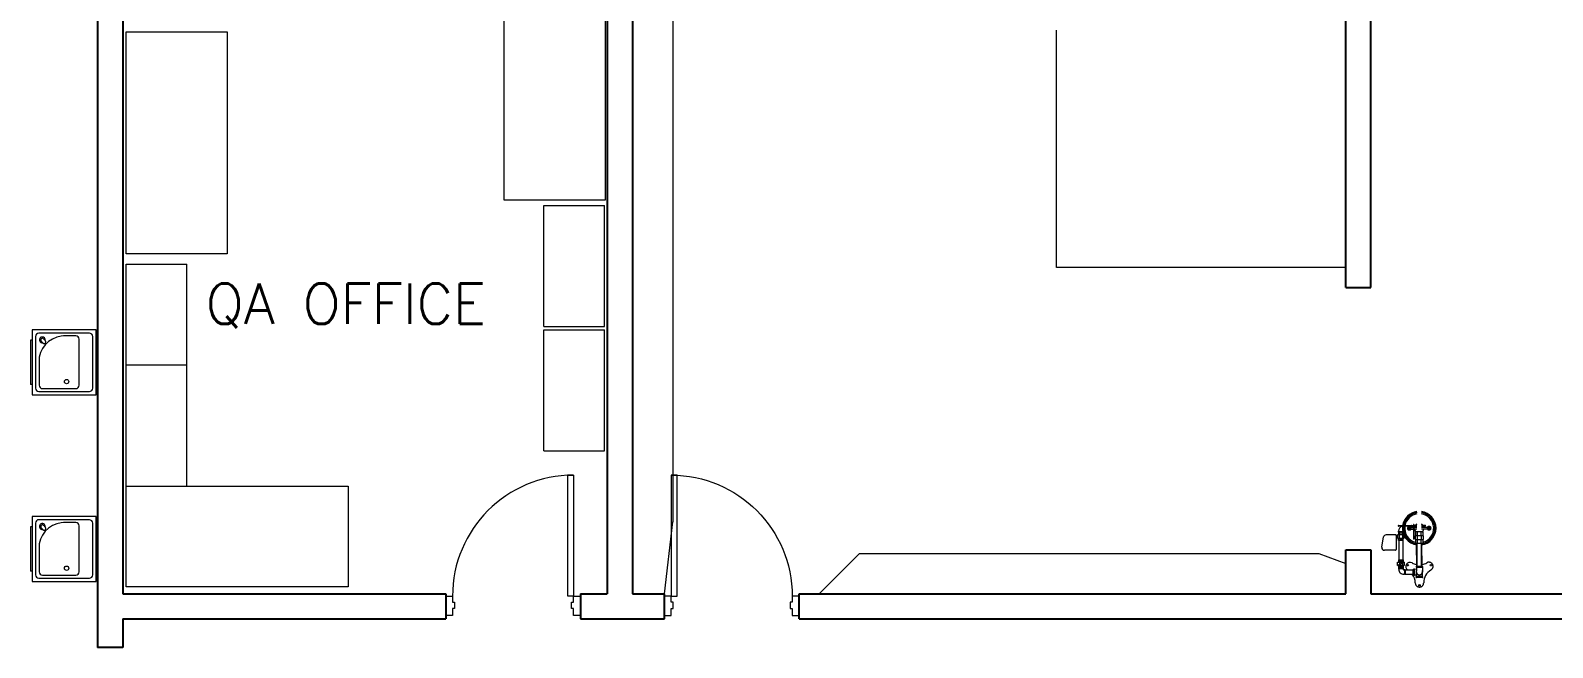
# Model space of a CAD drawing. Header units: inches. Extents: x -578 to 4567, y -980 to 6106.
# Drawn here: x 1055.5 to 1508, y 2561.5 to 2744.9 of the extents above; entities that cross this region are included whole.
import ezdxf
from ezdxf.enums import TextEntityAlignment as Align

# ---------------------------------------------------------------- set-up
doc = ezdxf.new("R2010")
doc.units = ezdxf.units.IN
doc.header["$LTSCALE"] = 25.4
doc.header["$MEASUREMENT"] = 0
doc.layers.get('0').update_dxf_attribs({"linetype": 'CONTINUOUS', "lineweight": 20})
for name, color, linetype, lineweight in [('A-CURB', 13, 'CONTINUOUS', 20), ('A-DOOR', 1, 'CONTINUOUS', 20), ('A-EQ', 111, 'CONTINUOUS', 20), ('A-SANR-FIXT', 4, 'CONTINUOUS', 15)]:
    doc.layers.add(name, color=color, linetype=linetype, lineweight=lineweight)
doc.layers.add('A-ROOMNAME', color=6, linetype='CONTINUOUS')
doc.layers.add('A-WALL-CMU', color=30, linetype='CONTINUOUS')
doc.styles.add('SIMPLEX', font='simplex')

# ---------------------------------------------------------------- blocks, each defined once
blk = doc.blocks.new('DOOR')
at = {"color": 0}
for p, q in [((-1.75, 0), (-1.75, 36)), ((-1.75, 36), (0, 36)), ((0, 36), (0, 0)), ((-38, -5.75), (-38, 0)), ((-38, 0), (-36, 0)), ((-36, 0), (-36, -1.75)), ((0, 0), (-1.75, 0)), ((0, -1.75), (0, 0)), ((0, 0), (2, 0)), ((2, 0), (2, -5.75)), ((-36, -1.75), (-35.375, -1.75)), ((-36, -3.625), (-36, -5.75)), ((-35.375, -3.625), (-36, -3.625)), ((-35.375, -1.75), (-35.375, -3.625)), ((-0.625, -1.75), (0, -1.75)), ((-0.625, -3.625), (-0.625, -1.75)), ((0, -3.625), (-0.625, -3.625)), ((0, -5.75), (0, -3.625)), ((-36, -5.75), (-38, -5.75)), ((2, -5.75), (0, -5.75))]:
    blk.add_line(p, q, dxfattribs=at)
at = {"color": 0, "lineweight": 15}
blk.add_arc((0, 0), 36, 90, 180, dxfattribs=at)
blk = doc.blocks.new('HCEWC')
at = {"color": 0}
for p, q in [((0, 9.67), (0, -9.67)), ((19.01, 9.67), (0, 9.67)), ((19.01, -9.67), (19.01, 9.67)), ((1, 7.67), (1, -7.67)), ((17.01, 8.67), (2, 8.67)), ((5.03, 6.83), (5.03, -6.83)), ((15.92, 7.83), (6.03, 7.83)), ((16.92, -1.5), (16.92, 6.83)), ((18.01, -7.67), (18.01, 7.67)), ((19.01, 6.61), (19.51, 6.61)), ((19.51, -6.61), (19.51, 6.61)), ((2, -8.67), (17.01, -8.67)), ((6.03, -7.83), (9.68, -7.83)), ((15.04, -5.71), (15.04, -5.71)), ((15.64, -7.01), (15.04, -6.41)), ((16.35, -6.3), (15.75, -5.71)), ((19.01, -6.61), (19.51, -6.61)), ((0, -9.67), (19.01, -9.67))]:
    blk.add_line(p, q, dxfattribs=at)
blk.add_circle((8.76, 5.74), 0.657, dxfattribs=at)
for centre, radius, start, end in [((2, 7.67), 1, 90, 180), ((6.03, 6.83), 1, 90, 180), ((15.92, 6.83), 1, 0, 90), ((17.01, 7.67), 1, 0, 90), ((9.3, -0.08), 7.75, 267.1986, 349.4581), ((2, -7.67), 1, 180, 270), ((6.03, -6.83), 1, 180, 270), ((15.4, -6.06), 0.5, 135, 225), ((15.4, -6.06), 0.5, 45, 135), ((15.99, -6.66), 0.863, 170.427, 99.573), ((15.98, -6.64), 0.5, 226.8137, 49.9462), ((17.01, -7.67), 1, 270, 0)]:
    blk.add_arc(centre, radius, start, end, dxfattribs=at)

msp = doc.modelspace()

# ---------------------------------------------------------------- linework, layer by layer
at = {"layer": 'A-CURB'}
for p, q in [((1246.5, 3137.5), (1246.5, 2598.88528)), ((1360.5, 2674.5), (1360.5, 2745)), ((1446.5, 2674.5), (1360.5, 2674.5)), ((1244, 2577.5), (1246.5, 2598.88528)), ((1290, 2577.5), (1302, 2589.5)), ((1302, 2589.5), (1438.5, 2589.5)), ((1438.5, 2589.5), (1446.5, 2586.5))]:
    msp.add_line(p, q, dxfattribs=at)
at = {"layer": 'A-EQ'}
for p, q in [((1208.193045, 2656.913145), (1208.193045, 2692.913145)), ((1208.193045, 2692.913145), (1226.193045, 2692.913145)), ((1226.193045, 2656.913145), (1226.193045, 2692.913145)), ((1084, 2675.5), (1102, 2675.5)), ((1084, 2645.5), (1084, 2675.5)), ((1102, 2645.5), (1102, 2675.5)), ((1208.193045, 2656.913145), (1226.193045, 2656.913145)), ((1208.193045, 2619.937818), (1208.193045, 2655.937818)), ((1208.193045, 2655.937818), (1226.193045, 2655.937818)), ((1226.193045, 2619.937818), (1226.193045, 2655.937818)), ((1084, 2645.5), (1102, 2645.5)), ((1084, 2609.5), (1084, 2645.5)), ((1102, 2609.5), (1102, 2645.5)), ((1208.193045, 2619.937818), (1226.193045, 2619.937818))]:
    msp.add_line(p, q, dxfattribs=at)
for points in [[(1226.329279, 2760.5), (1226.329279, 2694.5), (1196.329279, 2694.5), (1196.329279, 2760.5)], [(1114.031351, 2744.5), (1114.031351, 2678.5), (1084.031351, 2678.5), (1084.031351, 2744.5)], [(1084, 2609.5), (1150, 2609.5), (1150, 2579.5), (1084, 2579.5)]]:
    msp.add_lwpolyline(points, close=True, dxfattribs=at)
at = {"layer": 'A-SANR-FIXT'}
for points in [[(1462.247488, 2597.807918, 0), (1466.622877, 2597.829036, 0)], [(1466.171321, 2597.554613, 0), (1462.248802, 2597.535682, 0)], [(1465.333874, 2597.45575, 0), (1465.527565, 2597.456685, 0)], [(1466.625908, 2597.201033, 0), (1465.929968, 2597.197674, 0)], [(1466.034665, 2597.690195, 0), (1466.034667, 2597.689955, 0)], [(1466.170007, 2597.82685, 0), (1466.622877, 2597.829036, 0)], [(1466.171321, 2597.554613, 0), (1466.624191, 2597.556799, 0)], [(1466.624191, 2597.556799, 0), (1466.307325, 2597.55527, 0)], [(1466.741487, 2598.117272, 0), (1466.621489, 2598.116693, 0)], [(1466.621489, 2598.116693, 0), (1466.642682, 2593.725611, 0)], [(1466.741487, 2598.117272, 0), (1466.762681, 2593.72619, 0)], [(1466.742876, 2597.829615, 0), (1467.698615, 2597.834228, 0)], [(1466.742876, 2597.829615, 0), (1466.923494, 2597.830487, 0)], [(1467.699929, 2597.561991, 0), (1466.74419, 2597.557378, 0)], [(1466.74419, 2597.557378, 0), (1466.924808, 2597.55825, 0)], [(1467.701646, 2597.206225, 0), (1466.745907, 2597.201613, 0)], [(1467.060148, 2597.695145, 0), (1467.06015, 2597.694905, 0)], [(1469.013599, 2597.840575, 0), (1470.117726, 2597.845904, 0)], [(1470.11904, 2597.573667, 0), (1469.014913, 2597.568338, 0)], [(1470.79103, 2597.221136, 0), (1469.01663, 2597.212572, 0)], [(1470.254381, 2597.710562, 0), (1470.254382, 2597.710322, 0)], [(1471.183933, 2597.486636, 0), (1471.39636, 2597.487661, 0)], [(1457.26873, 2591.302113, 0), (1457.79394, 2594.367686, 0)], [(1461.302518, 2595.004412, 0), (1458.52955, 2594.991028, 0)], [(1461.887716, 2594.838376, 0), (1461.490351, 2594.836459, 0)], [(1461.491423, 2594.817321, 0), (1461.511631, 2590.630373, 0)], [(1461.890431, 2594.275806, 0), (1461.494046, 2594.273893, 0)], [(1463.734581, 2595.061446, 0), (1461.886682, 2595.052527, 0), (1461.89186, 2593.979853, 0), (1463.883447, 2593.989466, 0), (1463.879823, 2594.740201, 0)], [(1462.17471, 2595.797464, 0), (1462.174276, 2595.887493, 0)], [(1462.215832, 2595.931914, 0), (1462.321411, 2595.932423, 0)], [(1462.216693, 2595.753436, 0), (1462.322272, 2595.753945, 0)], [(1462.216693, 2595.753436, 0), (1462.322272, 2595.753945, 0)], [(1462.219295, 2595.93139, 0), (1462.218348, 2596.127458, 0)], [(1462.218553, 2595.753445, 0), (1462.324132, 2595.753954, 0)], [(1463.506276, 2595.76026, 0), (1462.22936, 2595.754097, 0), (1462.232738, 2595.054197, 0), (1463.532203, 2595.060469, 0), (1463.529258, 2595.67076, 0)], [(1462.281013, 2593.281818, 0), (1462.308361, 2587.615693, 0)], [(1463.498516, 2593.284158, 0), (1462.28103, 2593.278282, 0)], [(1463.432987, 2595.759856, 0), (1462.30572, 2595.754416, 0)], [(1463.423781, 2595.937204, 0), (1462.313224, 2595.931844, 0)], [(1463.424637, 2595.759816, 0), (1462.31408, 2595.754456, 0)], [(1463.424637, 2595.759816, 0), (1462.31408, 2595.754456, 0)], [(1462.417686, 2595.05509, 0), (1462.422864, 2593.982416, 0)], [(1462.551757, 2595.755653, 0), (1462.555135, 2595.055753, 0)], [(1462.560312, 2593.98308, 0), (1462.56369, 2593.283183, 0)], [(1463.202099, 2595.758792, 0), (1463.205477, 2595.058892, 0)], [(1463.210654, 2593.986219, 0), (1463.214032, 2593.286322, 0)], [(1463.346265, 2595.059572, 0), (1463.351443, 2593.986898, 0)], [(1463.46591, 2595.937407, 0), (1463.421911, 2595.937195, 0)], [(1463.506286, 2595.76021, 0), (1463.422767, 2595.759807, 0)], [(1463.498499, 2593.287695, 0), (1463.525846, 2587.62157, 0)], [(1465.341574, 2596.441906, 0), (1465.543687, 2596.442881, 0)], [(1465.927266, 2596.697656, 0), (1466.628321, 2596.701039, 0)], [(1466.606162, 2596.700932, 0), (1466.268334, 2596.699302, 0)], [(1466.762681, 2593.72619, 0), (1466.642682, 2593.725611, 0)], [(1467.704059, 2596.706231, 0), (1466.74832, 2596.701618, 0)], [(1467.140028, 2594.276797, 0), (1466.760032, 2594.274963, 0)], [(1467.141234, 2594.0268, 0), (1466.761239, 2594.024966, 0)], [(1469.592228, 2594.717771, 0), (1467.137956, 2594.705926, 0)], [(1467.137956, 2594.705926, 0), (1467.143305, 2593.59767, 0)], [(1467.143305, 2593.59767, 0), (1469.597577, 2593.609515, 0)], [(1469.457029, 2595.858902, 0), (1467.288574, 2595.848436, 0)], [(1467.288574, 2595.848436, 0), (1467.294085, 2594.706679, 0)], [(1467.299434, 2593.598423, 0), (1467.304944, 2592.456665, 0)], [(1467.782119, 2594.709035, 0), (1467.787468, 2593.600779, 0)], [(1467.831788, 2594.709274, 0), (1467.826278, 2595.851031, 0)], [(1467.842648, 2592.459261, 0), (1467.837137, 2593.601018, 0)], [(1468.924836, 2594.71455, 0), (1468.919325, 2595.856307, 0)], [(1468.935695, 2592.464536, 0), (1468.930185, 2593.606294, 0)], [(1468.974505, 2594.71479, 0), (1468.979854, 2593.606534, 0)], [(1470.798553, 2596.721167, 0), (1469.019043, 2596.712578, 0)], [(1469.457029, 2595.858902, 0), (1469.462539, 2594.717145, 0)], [(1469.467888, 2593.608889, 0), (1469.473399, 2592.467131, 0)], [(1469.597577, 2593.609515, 0), (1469.592228, 2594.717771, 0)], [(1471.182317, 2596.466456, 0), (1471.315155, 2596.467097, 0)], [(1461.324541, 2590.441468, 0), (1458.011579, 2590.425478, 0)], [(1469.473399, 2592.467131, 0), (1467.304944, 2592.456665, 0)], [(1467.630271, 2585.649756, 0), (1467.599537, 2592.017622, 0)], [(1467.757355, 2585.66377, 0), (1467.724502, 2592.470641, 0)], [(1469.072339, 2585.670117, 0), (1469.039486, 2592.476987, 0)], [(1469.199553, 2585.65733, 0), (1469.168818, 2592.025196, 0)], [(1462.246753, 2585.099767, 0), (1462.247095, 2585.028868, 0)], [(1462.291691, 2584.78108, 0), (1462.292205, 2584.985385, 0)], [(1462.291771, 2585.143685, 0), (1462.39389, 2585.144177, 0)], [(1462.292535, 2584.985386, 0), (1462.394654, 2584.985879, 0)], [(1462.38367, 2585.144128, 0), (1463.510937, 2585.149569, 0)], [(1462.384434, 2584.98583, 0), (1463.511701, 2584.991271, 0)], [(1462.471317, 2586.916572, 0), (1462.476494, 2585.843884, 0)], [(1462.605377, 2587.617127, 0), (1462.608755, 2586.917235, 0)], [(1462.613932, 2585.844548, 0), (1462.61731, 2585.144656, 0)], [(1463.25572, 2587.620266, 0), (1463.259098, 2586.920374, 0)], [(1463.264275, 2585.847687, 0), (1463.267653, 2585.147795, 0)], [(1463.399896, 2586.921054, 0), (1463.405073, 2585.848366, 0)], [(1463.598104, 2585.15049, 0), (1463.492525, 2585.14998, 0)], [(1463.598872, 2584.991191, 0), (1463.493294, 2584.990682, 0)], [(1463.59541, 2584.991675, 0), (1463.596449, 2584.776477, 0)], [(1463.640086, 2585.106492, 0), (1463.640429, 2585.035593, 0)], [(1463.972971, 2584.598692, 0), (1463.776903, 2584.597746, 0)], [(1463.972971, 2584.598692, 0), (1463.973464, 2584.496594, 0)], [(1463.973455, 2584.498494, 0), (1463.978815, 2583.387907, 0)], [(1464.106461, 2584.644637, 0), (1464.016432, 2584.644203, 0)], [(1464.150359, 2584.599549, 0), (1464.150852, 2584.49745, 0)], [(1464.150572, 2584.555449, 0), (1466.465805, 2584.566623, 0)], [(1464.150803, 2584.50765, 0), (1464.156243, 2583.380463, 0)], [(1464.150843, 2584.49935, 0), (1464.156203, 2583.388763, 0)], [(1464.150843, 2584.49935, 0), (1464.156203, 2583.388763, 0)], [(1466.464932, 2584.747421, 0), (1466.742519, 2584.748761, 0)], [(1466.465805, 2584.566623, 0), (1466.464932, 2584.747421, 0)], [(1466.465805, 2584.566623, 0), (1466.471681, 2583.349138, 0)], [(1466.750059, 2583.186579, 0), (1466.74191, 2584.87496, 0)], [(1466.802406, 2584.938152, 0), (1466.927734, 2584.938757, 0)], [(1466.99693, 2583.199371, 0), (1466.988837, 2584.876151, 0)], [(1466.989743, 2584.845955, 0), (1467.551076, 2584.848665, 0)], [(1467.442167, 2585.588048, 0), (1467.442771, 2585.462749, 0)], [(1467.442167, 2585.588048, 0), (1467.442771, 2585.462749, 0)], [(1467.553214, 2584.40577, 0), (1467.517484, 2584.324048, 0), (1467.489413, 2584.239389, 0), (1467.469239, 2584.152509, 0), (1467.457132, 2584.064143, 0), (1467.453194, 2583.975038, 0), (1467.457459, 2583.885949, 0), (1467.469891, 2583.797628, 0), (1467.490384, 2583.710823, 0), (1467.518766, 2583.626267, 0), (1467.554796, 2583.544677, 0), (1467.598169, 2583.466742, 0), (1467.648519, 2583.393121, 0), (1467.70542, 2583.324437, 0), (1467.76839, 2583.261272, 0), (1467.836897, 2583.204158, 0), (1467.910361, 2583.15358, 0), (1467.988161, 2583.109965, 0), (1468.069639, 2583.073682, 0), (1468.154106, 2583.045038, 0), (1468.240847, 2583.024276, 0), (1468.329129, 2583.01157, 0), (1468.418205, 2583.007028, 0), (1468.507324, 2583.010689, 0), (1468.59573, 2583.022521, 0), (1468.682675, 2583.042425, 0), (1468.767423, 2583.070233, 0), (1468.849259, 2583.105709, 0), (1468.927489, 2583.148553, 0), (1469.001452, 2583.198404, 0), (1469.070523, 2583.254838, 0), (1469.134116, 2583.31738, 0), (1469.191695, 2583.3855, 0), (1469.242772, 2583.458621, 0), (1469.286916, 2583.536125, 0), (1469.323752, 2583.617358, 0), (1469.35297, 2583.701631, 0), (1469.374321, 2583.788232, 0), (1469.387627, 2583.876428, 0), (1469.392773, 2583.965473, 0), (1469.389717, 2584.054615, 0), (1469.378484, 2584.143099, 0), (1469.359169, 2584.230177, 0), (1469.331936, 2584.315112, 0), (1469.297016, 2584.397186, 0)], [(1467.504832, 2585.649151, 0), (1467.646991, 2585.649837, 0)], [(1467.504832, 2585.649151, 0), (1467.646991, 2585.649837, 0)], [(1467.506024, 2585.402254, 0), (1467.648182, 2585.40294, 0)], [(1467.506024, 2585.402254, 0), (1467.648182, 2585.40294, 0)], [(1467.546964, 2583.979035, 0), (1467.553214, 2584.40577, 0)], [(1467.546964, 2583.979035, 0), (1467.551003, 2583.892756, 0), (1467.56352, 2583.807294, 0), (1467.584391, 2583.72348, 0), (1467.613414, 2583.642129, 0), (1467.650308, 2583.564031, 0), (1467.694712, 2583.489945, 0), (1467.746196, 2583.420593, 0), (1467.804259, 2583.356647, 0), (1467.868337, 2583.29873, 0), (1467.937807, 2583.247404, 0), (1468.011994, 2583.203169, 0), (1468.090176, 2583.166454, 0), (1468.171593, 2583.137617, 0), (1468.255454, 2583.116937, 0), (1468.340945, 2583.104616, 0), (1468.427233, 2583.100773, 0), (1468.51348, 2583.105448, 0), (1468.598848, 2583.118594, 0), (1468.682506, 2583.140082, 0), (1468.763642, 2583.169703, 0), (1468.841467, 2583.207171, 0), (1468.915223, 2583.25212, 0), (1468.984195, 2583.304114, 0), (1469.047712, 2583.362647, 0), (1469.105156, 2583.42715, 0), (1469.155969, 2583.496996, 0), (1469.199657, 2583.571507, 0), (1469.235795, 2583.649957, 0), (1469.264033, 2583.731585, 0), (1469.284094, 2583.815597, 0), (1469.295786, 2583.901176, 0), (1469.298993, 2583.987491, 0)], [(1467.548404, 2585.402458, 0), (1467.553214, 2584.40577, 0)], [(1467.548404, 2585.402458, 0), (1467.553214, 2584.40577, 0)], [(1467.632771, 2585.649768, 0), (1469.321141, 2585.657917, 0)], [(1467.632771, 2585.649768, 0), (1469.321141, 2585.657917, 0)], [(1467.644401, 2585.649824, 0), (1467.828339, 2585.650712, 0)], [(1467.644401, 2585.649824, 0), (1467.828339, 2585.650712, 0)], [(1467.644401, 2585.649824, 0), (1467.828339, 2585.650712, 0)], [(1467.644401, 2585.649824, 0), (1467.828339, 2585.650712, 0)], [(1467.645592, 2585.402927, 0), (1469.322333, 2585.41102, 0)], [(1467.645592, 2585.402927, 0), (1469.322333, 2585.41102, 0)], [(1469.292127, 2585.410074, 0), (1469.297016, 2584.397186, 0)], [(1469.292127, 2585.410074, 0), (1469.297016, 2584.397186, 0)], [(1469.297016, 2584.397186, 0), (1469.298993, 2583.987491, 0)], [(1469.384394, 2585.597422, 0), (1469.384999, 2585.472123, 0)], [(1469.384394, 2585.597422, 0), (1469.384999, 2585.472123, 0)], [(1471.859467, 2584.535655, 0), (1471.962298, 2584.602601, 0), (1472.058071, 2584.679306, 0), (1472.145861, 2584.765031, 0), (1472.224823, 2584.858951, 0), (1472.294197, 2584.96016, 0), (1472.353314, 2585.067683, 0), (1472.401603, 2585.180483, 0), (1472.438601, 2585.297475, 0), (1472.46395, 2585.417531, 0), (1472.477407, 2585.539494, 0), (1472.478841, 2585.662188, 0), (1472.468238, 2585.784432, 0), (1472.445701, 2585.905047, 0), (1472.411448, 2586.022872, 0), (1472.365807, 2586.136771, 0), (1472.309219, 2586.245646, 0), (1472.242226, 2586.348445, 0), (1472.165477, 2586.44418, 0), (1472.079712, 2586.53193, 0), (1471.985756, 2586.610848, 0), (1471.884516, 2586.680174, 0), (1471.776966, 2586.73924, 0), (1471.664143, 2586.787477, 0), (1471.547135, 2586.82442, 0), (1471.427068, 2586.849713, 0), (1471.305101, 2586.863112, 0), (1471.182406, 2586.864489, 0), (1471.060169, 2586.853829, 0), (1470.939565, 2586.831237, 0), (1470.821757, 2586.796928, 0), (1470.707881, 2586.751235, 0), (1470.599033, 2586.694597, 0)], [(1463.979268, 2583.294008, 0), (1463.7832, 2583.293061, 0)], [(1463.978735, 2583.290505, 0), (1463.978225, 2583.396104, 0)], [(1464.113195, 2583.249453, 0), (1464.023166, 2583.249019, 0)], [(1464.157204, 2583.293266, 0), (1464.156694, 2583.398865, 0)], [(1464.157213, 2583.291366, 0), (1464.156703, 2583.396965, 0)], [(1464.157213, 2583.291366, 0), (1464.156703, 2583.396965, 0)], [(1464.156988, 2583.337966, 0), (1466.471681, 2583.349138, 0)], [(1466.471681, 2583.349138, 0), (1466.472554, 2583.16834, 0)], [(1466.472554, 2583.16834, 0), (1466.750141, 2583.16968, 0)], [(1466.750676, 2583.058681, 0), (1466.74999, 2583.200779, 0)], [(1466.81178, 2582.995975, 0), (1466.937108, 2582.99658, 0)], [(1466.997603, 2583.059873, 0), (1466.996918, 2583.201971, 0)], [(1466.997399, 2583.102172, 0), (1467.551183, 2583.104845, 0)], [(1467.188702, 2580.721368, 0), (1467.195265, 2580.598842, 0), (1467.213809, 2580.477551, 0), (1467.244156, 2580.358662, 0), (1467.286013, 2580.243321, 0), (1467.338977, 2580.13264, 0), (1467.402537, 2580.027685, 0), (1467.476081, 2579.929467, 0), (1467.5589, 2579.838932, 0), (1467.650197, 2579.756954, 0), (1467.749091, 2579.684322, 0), (1467.85463, 2579.621736, 0), (1467.965797, 2579.569799, 0), (1468.08152, 2579.529011, 0), (1468.200684, 2579.499765, 0), (1468.322142, 2579.482344, 0), (1468.444723, 2579.476915, 0), (1468.567246, 2579.483527, 0), (1468.68853, 2579.50212, 0), (1468.807406, 2579.532514, 0), (1468.922731, 2579.574417, 0), (1469.033391, 2579.627425, 0), (1469.138321, 2579.691027, 0), (1469.236509, 2579.76461, 0), (1469.32701, 2579.847466, 0), (1469.408952, 2579.938795, 0), (1469.481545, 2580.037719, 0), (1469.544089, 2580.143283, 0), (1469.595981, 2580.25447, 0), (1469.636723, 2580.37021, 0), (1469.665921, 2580.489386, 0), (1469.683293, 2580.610851, 0), (1469.688673, 2580.733434, 0)], [(1467.461625, 2582.356204, 0), (1467.46102, 2582.481502, 0)], [(1469.200427, 2582.550698, 0), (1467.523686, 2582.542606, 0)], [(1469.213248, 2582.303857, 0), (1467.524878, 2582.295709, 0)], [(1467.553892, 2582.543551, 0), (1467.549003, 2583.55644, 0)], [(1469.339985, 2582.551372, 0), (1469.197827, 2582.550686, 0)], [(1469.341177, 2582.304475, 0), (1469.199018, 2582.303789, 0)], [(1469.297615, 2582.551167, 0), (1469.292805, 2583.547856, 0)], [(1469.403852, 2582.365578, 0), (1469.403248, 2582.490877, 0)]]:
    msp.add_polyline3d(points, dxfattribs=at)
for points in [[(1463.537381, 2593.987795, 0), (1462.241294, 2593.281627, 0), (1462.237916, 2593.981524, 0)], [(1463.537381, 2593.987795, 0), (1463.540759, 2593.287899, 0), (1462.241294, 2593.281627, 0)], [(1463.93189, 2586.923621, 0), (1461.94548, 2585.841321, 0), (1461.940303, 2586.914009, 0)], [(1463.93189, 2586.923621, 0), (1463.937067, 2585.850934, 0), (1461.94548, 2585.841321, 0)], [(1463.582456, 2587.621843, 0), (1462.286359, 2586.915679, 0), (1462.282981, 2587.615571, 0)], [(1463.582456, 2587.621843, 0), (1463.585834, 2586.921951, 0), (1462.286359, 2586.915679, 0)], [(1463.591011, 2585.849263, 0), (1462.294914, 2585.1431, 0), (1462.291536, 2585.842992, 0)], [(1463.591011, 2585.849263, 0), (1463.594389, 2585.149372, 0), (1462.294914, 2585.1431, 0)]]:
    msp.add_polyline3d(points, close=True, dxfattribs=at)
for centre, radius in [((1464.066849, 2598.087693), 0.023), ((1464.505678, 2599.160823), 0.023), ((1465.206234, 2600.083215), 0.023), ((1466.118124, 2600.847875), 0.023), ((1467.190662, 2601.241806), 0.023), ((1469.488636, 2601.252897), 0.023), ((1470.560766, 2600.814067), 0.023), ((1471.484158, 2600.113515), 0.023), ((1472.193585, 2599.197928), 0.023), ((1472.642749, 2598.129084), 0.023), ((1463.921396, 2596.937977), 0.023), ((1464.07794, 2595.789719), 0.023), ((1464.527107, 2594.720878), 0.023), ((1465.236534, 2593.805291), 0.023), ((1466.159926, 2593.104737), 0.023), ((1467.232054, 2592.665906), 0.023), ((1469.530027, 2592.676997), 0.023), ((1470.597871, 2593.126156), 0.023), ((1471.514458, 2593.835591), 0.023), ((1472.215014, 2594.757983), 0.023), ((1472.65384, 2595.831111), 0.023), ((1472.799293, 2596.980826), 0.023), ((1464.949293, 2585.96012), 0.21875), ((1471.877411, 2585.993559), 0.21875), ((1468.44231, 2579.976909), 0.21875)]:
    msp.add_circle(centre, radius, dxfattribs=at)
for centre, radius, start, end in [((1468.360342, 2596.959411), 4.999989, 97.83279677, 170.16292918), ((1468.360341, 2596.959409), 4.843993, 98.07762181, 169.83360769), ((1468.360345, 2596.959402), 4.999999, 277.8328125, 82.72025455), ((1468.360342, 2596.959402), 4.844001, 278.07767904, 82.47538801), ((1462.248144, 2597.67192), 0.136, 90.27649217, 180.27657488), ((1462.248146, 2597.67168), 0.136, 180.27649217, 270.27657488), ((1463.702678, 2596.134622), 1.484347, 108.72554118, 180.27652058), ((1468.360344, 2596.959403), 5.000001, 173.3178488, 262.72025654), ((1468.360349, 2596.959402), 4.844001, 173.0925606, 262.47536609), ((1468.360344, 2596.959406), 4.687496, 172.85142603, 262.21325471), ((1468.360346, 2596.95941), 4.687494, 98.33983913, 169.48085301), ((1468.36035, 2596.959411), 4.312502, 172.20171558, 255.81274544), ((1468.360352, 2596.959408), 4.312502, 99.04636556, 168.52926922), ((1465.36518, 2596.957432), 0.508203, 136.35854442, 158.53194027), ((1465.353255, 2596.968797), 0.491729, 113.5516154, 136.35784012), ((1465.653229, 2596.951436), 0.571438, 160.0633041, 180.27649891), ((1465.594993, 2596.972558), 0.509489, 138.64281788, 160.06316433), ((1465.345541, 2596.986519), 0.472392, 90.2786442, 113.55343303), ((1465.557738, 2597.005356), 0.459854, 115.26177157, 138.64316373), ((1465.345498, 2596.98652), 0.472391, 83.69835679, 90.27339739), ((1465.533689, 2597.05631), 0.40351, 90.27606135, 115.26115748), ((1465.533695, 2597.05631), 0.40351, 65.29191667, 90.2770128), ((1465.51014, 2597.005126), 0.459855, 41.90994005, 65.29133221), ((1465.473205, 2596.97197), 0.509489, 20.48990272, 41.91024917), ((1465.415174, 2596.950289), 0.571438, 0.27628688, 20.48948169), ((1466.170664, 2597.690852), 0.136, 90.27649217, 180.27657488), ((1466.170665, 2597.690612), 0.136, 180.27649217, 270.27657488), ((1466.92415, 2597.694489), 0.136, 0.27649217, 90.27657488), ((1466.924151, 2597.694248), 0.136, 270.27649217, 0.27657488), ((1468.360375, 2596.959413), 1.406023, 154.75618801, 170.03496869), ((1468.360366, 2596.959422), 1.406011, 154.75637048, 166.83757959), ((1468.360334, 2596.959412), 1.405985, 118.15750124, 141.63301332), ((1468.360347, 2596.959407), 4.687496, 278.3397918, 82.21327525), ((1468.360343, 2596.959405), 4.312504, 284.93573535, 81.50678799), ((1468.36036, 2596.959388), 1.406004, 38.92069241, 62.3962045), ((1468.36036, 2596.959388), 1.406004, 38.92069241, 62.3962045), ((1468.360324, 2596.959413), 1.406023, 10.51809836, 25.79687904), ((1468.360324, 2596.959413), 1.406023, 10.51809836, 25.79687904), ((1470.118383, 2597.709905), 0.136, 0.27649217, 90.27657488), ((1470.118384, 2597.709665), 0.136, 270.27649217, 0.27657488), ((1471.30905, 2596.978753), 0.572214, 160.07802892, 180.27848931), ((1471.250413, 2596.999952), 0.509863, 138.6588938, 160.07246954), ((1471.212949, 2597.032947), 0.459949, 115.2770616, 138.66298927), ((1471.188732, 2597.084217), 0.403247, 90.27612636, 115.27616878), ((1471.169716, 2597.047004), 0.105958, 90.27721889, 118.75358974), ((1471.169708, 2597.047024), 0.105938, 61.79677297, 90.27314382), ((1471.188738, 2597.084217), 0.403247, 65.27689827, 90.27694069), ((1471.379153, 2597.020217), 0.468808, 90.08545256, 94.78808847), ((1471.165012, 2597.03274), 0.459929, 41.88824132, 65.27416899), ((1471.379168, 2597.020185), 0.46884, 66.64601762, 90.08728584), ((1471.127869, 2596.999387), 0.509849, 20.47800264, 41.89157838), ((1471.369831, 2596.998645), 0.492316, 43.77392311, 66.6421642), ((1471.069439, 2596.977568), 0.572219, 0.2773883, 20.47784869), ((1471.355405, 2596.984764), 0.512336, 21.67693304, 43.77869365), ((1471.332746, 2596.975791), 0.536707, 0.08509804, 21.67366442), ((1458.53317, 2594.241037), 0.75, 90.27650451, 170.27807578), ((1461.303425, 2594.816414), 0.188, 0.27649217, 90.27657488), ((1462.219514, 2595.886132), 0.045259, 90.27779885, 178.27775469), ((1462.219933, 2595.799261), 0.045259, 182.27531236, 270.2752682), ((1462.219933, 2595.799261), 0.045259, 182.27531236, 270.2752682), ((1462.221793, 2595.79927), 0.045259, 182.27531236, 270.2752682), ((1465.383705, 2596.950132), 0.528116, 158.53057009, 180.27625076), ((1465.383731, 2596.950133), 0.528142, 180.27627385, 202.02195452), ((1465.365226, 2596.942655), 0.508181, 202.02271621, 224.19611206), ((1465.353437, 2596.93118), 0.491729, 224.19522693, 247.00145165), ((1465.653229, 2596.951436), 0.571438, 180.27656814, 200.48976295), ((1465.595199, 2596.929753), 0.509489, 200.48990272, 221.91024917), ((1465.34587, 2596.913379), 0.472387, 247.00257863, 270.27736746), ((1465.558263, 2596.896596), 0.459854, 221.90990332, 245.29129548), ((1465.345851, 2596.913381), 0.472389, 270.27964529, 273.89166164), ((1465.534706, 2596.845413), 0.40351, 245.29190957, 270.2770057), ((1465.659907, 2596.946616), 0.23463, 162.72334258, 180.27595056), ((1465.659907, 2596.94662), 0.23463, 180.27711649, 197.82972447), ((1465.612059, 2596.961497), 0.184521, 142.90932182, 162.72338372), ((1465.612205, 2596.931277), 0.184521, 197.82968333, 217.64374523), ((1465.581634, 2596.984503), 0.146378, 118.75325948, 142.91028343), ((1465.582004, 2596.90798), 0.146378, 217.64278362, 241.79980757), ((1465.562188, 2597.019948), 0.10595, 90.27830051, 118.75467135), ((1465.5629, 2596.872349), 0.10595, 241.7983957, 270.27476654), ((1465.534713, 2596.845413), 0.40351, 270.27605425, 295.26115038), ((1465.562182, 2597.019946), 0.105952, 61.79866612, 90.27503696), ((1465.562894, 2596.872351), 0.105952, 270.27803009, 298.75440093), ((1465.54308, 2596.984319), 0.146377, 37.6421755, 61.79919945), ((1465.543449, 2596.907791), 0.146377, 298.7538676, 322.91089155), ((1465.512878, 2596.961019), 0.184521, 17.82968333, 37.64374523), ((1465.513024, 2596.930799), 0.184521, 322.90932182, 342.72338372), ((1465.465176, 2596.945679), 0.23463, 0.27632563, 17.8289336), ((1465.465176, 2596.945677), 0.23463, 342.72413345, 0.27674142), ((1465.510665, 2596.896367), 0.459855, 295.26173484, 318.643127), ((1465.473411, 2596.929165), 0.509489, 318.64281788, 340.06316433), ((1465.415174, 2596.950284), 0.571438, 340.06358536, 0.27678017), ((1468.360344, 2596.959394), 1.405993, 190.51846949, 232.13347067), ((1468.360344, 2596.959394), 1.405993, 190.51846949, 232.13347067), ((1468.36035, 2596.959407), 1.406, 308.41910497, 350.03410616), ((1468.36035, 2596.959407), 1.406, 308.41910497, 350.03410616), ((1471.30905, 2596.978714), 0.572214, 180.27457774, 200.47503813), ((1471.250647, 2596.956945), 0.509886, 200.47904396, 221.8926197), ((1471.213453, 2596.92359), 0.459934, 221.89254213, 245.2784698), ((1471.189756, 2596.872093), 0.403247, 245.27689827, 270.27694069), ((1471.267432, 2596.973664), 0.234633, 162.71938829, 180.27199626), ((1471.267432, 2596.973701), 0.234633, 180.28107079, 197.83367876), ((1471.219587, 2596.988559), 0.184523, 142.90852111, 162.72258301), ((1471.219733, 2596.958345), 0.184523, 197.83048404, 217.64454594), ((1471.189161, 2597.011576), 0.146371, 118.75569204, 142.91271598), ((1471.189531, 2596.935035), 0.146371, 217.64035107, 241.79737501), ((1471.170428, 2596.899421), 0.105958, 241.79947731, 270.27584816), ((1471.170421, 2596.899401), 0.105938, 270.27992323, 298.75629408), ((1471.189762, 2596.872093), 0.403247, 270.27612636, 295.27616878), ((1471.150606, 2597.011367), 0.146389, 37.64643199, 61.80345594), ((1471.150975, 2596.934872), 0.146389, 298.74961111, 322.90663506), ((1471.120403, 2596.988109), 0.184509, 17.82247643, 37.63653833), ((1471.120549, 2596.957838), 0.184509, 322.91652872, 342.73059062), ((1471.072699, 2596.972724), 0.234633, 0.28107079, 17.83367876), ((1471.072699, 2596.972761), 0.234633, 342.71938829, 0.27199626), ((1471.379285, 2596.931584), 0.468895, 262.13782148, 270.08572954), ((1471.165564, 2596.923334), 0.459914, 295.27643366, 318.66236133), ((1471.379294, 2596.931536), 0.468847, 270.08468587, 293.52595409), ((1471.12805, 2596.956327), 0.509872, 318.66304215, 340.07661789), ((1471.369907, 2596.953033), 0.492304, 293.52902659, 316.39726769), ((1471.069439, 2596.977586), 0.572219, 340.07521836, 0.27567875), ((1471.355413, 2596.966876), 0.512346, 316.39402763, 338.49578824), ((1471.332769, 2596.975796), 0.536684, 338.4959507, 0.08454077), ((1472.423846, 2596.249582), 0.187472, 350.09879267, 0.28362656), ((1458.007957, 2591.175467), 0.749998, 170.2783462, 270.27671581), ((1461.323634, 2590.629466), 0.188, 270.27649217, 0.27657488), ((1462.292001, 2585.098417), 0.045269, 90.29090515, 178.29086099), ((1462.292328, 2585.030655), 0.045269, 182.26220606, 270.2621619), ((1463.776042, 2584.777399), 1.484355, 179.85792274, 270.27631822), ((1463.594853, 2585.104705), 0.045269, 2.26220606, 90.2621619), ((1463.59518, 2585.036943), 0.045269, 270.29090515, 358.29086099), ((1463.776042, 2584.777339), 0.179595, 180.27489703, 270.27497974), ((1464.018265, 2584.598945), 0.045295, 92.31958673, 180.31954257), ((1464.105065, 2584.599364), 0.045295, 0.23352448, 88.23348032), ((1465.600613, 2585.588223), 1.249977, 60.25133262, 235.42404811), ((1468.391473, 2590.471953), 4.374942, 240.25442404, 258.83929176), ((1466.804877, 2584.875233), 0.062967, 92.2491472, 180.24910304), ((1466.925871, 2584.875817), 0.062967, 0.30396401, 88.30391985), ((1467.505137, 2585.586153), 0.062999, 90.27666614, 178.27662198), ((1467.505137, 2585.586153), 0.062999, 90.27666614, 178.27662198), ((1467.50572, 2585.465252), 0.062999, 182.27644507, 270.27640091), ((1467.50572, 2585.465252), 0.062999, 182.27644507, 270.27640091), ((1468.391574, 2590.471882), 4.375015, 281.82831873, 300.3021649), ((1469.321445, 2585.594919), 0.062999, 2.27644507, 90.27640091), ((1469.321445, 2585.594919), 0.062999, 2.27644507, 90.27640091), ((1469.322029, 2585.474018), 0.062999, 270.27666614, 358.27662198), ((1469.322029, 2585.474018), 0.062999, 270.27666614, 358.27662198), ((1474.063646, 2580.756434), 4.375034, 120.25228887, 180.3012092), ((1464.024511, 2583.294242), 0.045243, 180.2967953, 268.29675114), ((1464.111405, 2583.296461), 0.045243, 272.25631591, 0.25627175), ((1464.111414, 2583.294661), 0.045243, 272.25631591, 0.25627175), ((1464.111414, 2583.294661), 0.045243, 272.25631591, 0.25627175), ((1462.813729, 2580.702138), 4.375016, 0.2518286, 37.21692394), ((1466.813695, 2583.058965), 0.063019, 180.25848251, 268.25843835), ((1466.934585, 2583.059549), 0.063019, 272.2946287, 0.29458454), ((1467.52399, 2582.479608), 0.062999, 90.27666614, 178.27662198), ((1467.524574, 2582.358706), 0.062999, 182.27644507, 270.27640091), ((1469.340294, 2582.488369), 0.063004, 2.2809921, 90.28094794), ((1469.340877, 2582.367478), 0.063004, 270.27211911, 358.27207495)]:
    msp.add_arc(centre, radius, start, end, dxfattribs=at)
at = {"layer": 'A-WALL-CMU'}
for p, q in [((1446.5, 2668.5), (1446.5, 3438)), ((1454, 2668.5), (1454, 3438)), ((1234.5, 3149.5), (1234.5, 2577.5)), ((1083, 2807.5), (1083, 2577.5)), ((1227, 2807.5), (1227, 2577.5)), ((1075.5, 2788), (1075.5, 2561.5)), ((1446.5, 2668.5), (1454, 2668.5)), ((1446.5, 2590.5), (1454, 2590.5)), ((1446.5, 2577.5), (1446.5, 2590.5)), ((1454, 2590.5), (1454, 2577.5)), ((1083, 2577.5), (1179, 2577.5)), ((1179, 2577.5), (1179, 2570)), ((1219, 2577.5), (1219, 2570)), ((1219, 2577.5), (1227, 2577.5)), ((1234.5, 2577.5), (1244, 2577.5)), ((1244, 2570), (1244, 2577.5)), ((1284, 2570), (1284, 2577.5)), ((1284, 2577.5), (1446.5, 2577.5)), ((1454, 2577.5), (1713.5, 2577.5)), ((1083, 2570), (1179, 2570)), ((1083, 2570), (1083, 2561.5)), ((1219, 2570), (1244, 2570)), ((1284, 2570), (1713.5, 2570)), ((1083, 2561.5), (1075.5, 2561.5))]:
    msp.add_line(p, q, dxfattribs=at)

# ---------------------------------------------------------------- block references
at = {"layer": 'A-DOOR'}
msp.add_blockref('DOOR', (1217, 2576.75), dxfattribs=at)
at = {"layer": 'A-DOOR', "xscale": -1}
msp.add_blockref('DOOR', (1246, 2576.75), dxfattribs=at)
at = {"layer": 'A-SANR-FIXT', "rotation": 180}
for p in [(1075.048003, 2646.291794), (1075.048003, 2590.820844)]:
    msp.add_blockref('HCEWC', p, dxfattribs=at)

# ---------------------------------------------------------------- texts
at = {"layer": 'A-ROOMNAME', "style": 'SIMPLEX'}
msp.add_text('QA OFFICE', height=12, dxfattribs=at).set_placement((1149.261274, 2663.099476), align=Align.MIDDLE)

doc.saveas('drawing.dxf')
